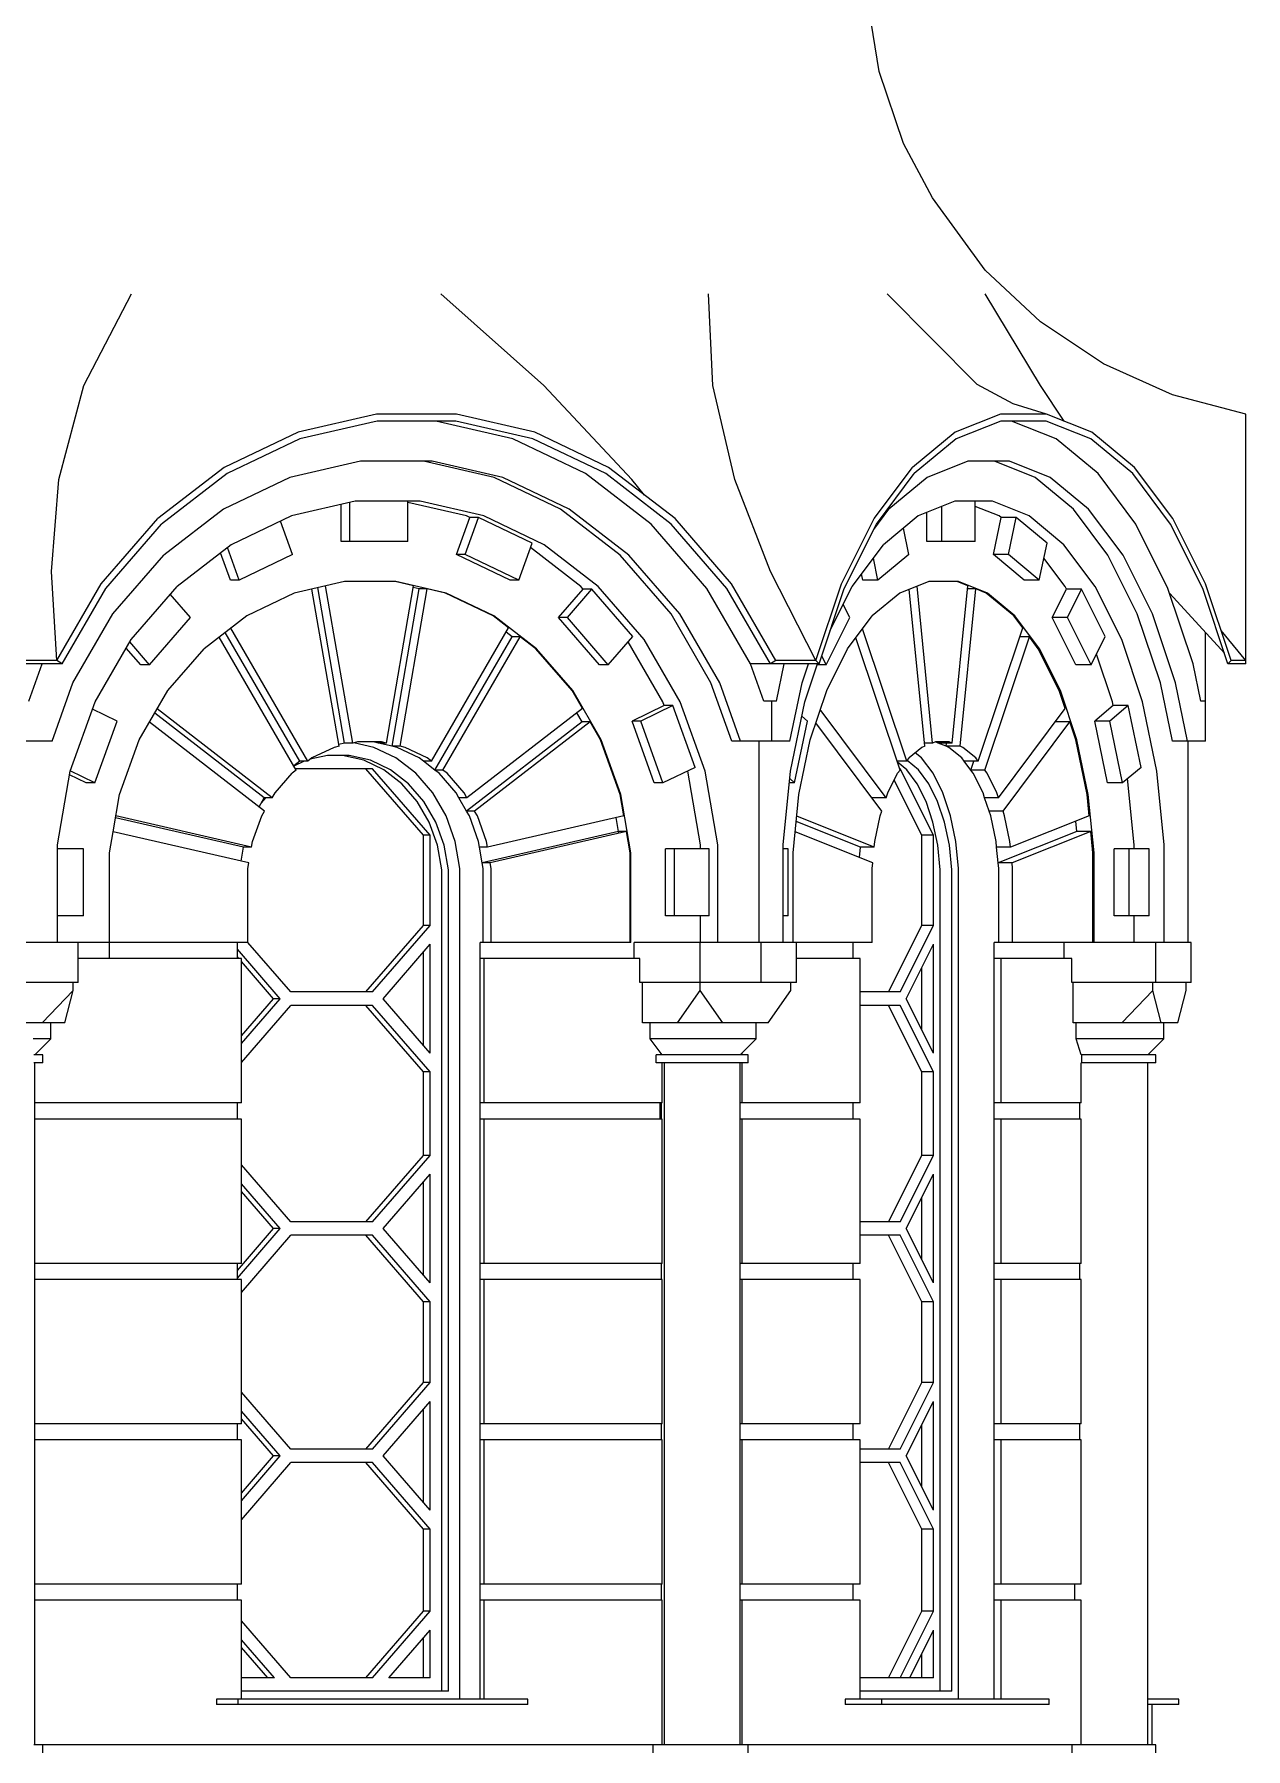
# Model space of a CAD drawing. Header units: millimetres. Extents: x -4890 to 184123, y 36 to 148549.
# Drawn here: x 156381 to 160910, y 132454 to 138866 of the extents above; entities that cross this region are included whole.
import ezdxf

# ---------------------------------------------------------------- set-up
doc = ezdxf.new("R2010")
doc.units = ezdxf.units.MM
doc.layers.add('Wall_Satelit', color=253, linetype='Continuous', lineweight=5)

msp = doc.modelspace()

# ---------------------------------------------------------------- linework, layer by layer
at = {"layer": 'Wall_Satelit'}
for p, q in [((159539.4, 138725.9), (159494.2, 139005.3)), ((159629.9, 138457.7), (159539.4, 138725.9)), ((159738.8, 138253.4), (159629.9, 138457.7)), ((159935.4, 137983.4), (159738.8, 138253.4)), ((160142.1, 137790.2), (159935.4, 137983.4)), ((156566, 137551.6), (156744.2, 137895.5)), ((158285.8, 137551.6), (157900.8, 137895.5)), ((158917.9, 137551.6), (158901.3, 137895.5)), ((159906.1, 137556.3), (159569.1, 137895.5)), ((160142.1, 137551.6), (159935.4, 137895.5)), ((160377.8, 137633.5), (160142.1, 137790.2)), ((160636, 137517.5), (160377.8, 137633.5)), ((156473.1, 137200.5), (156566, 137551.6)), ((158614.4, 137200.5), (158285.8, 137551.6)), ((159000.3, 137200.5), (158917.9, 137551.6)), ((160040.1, 137484), (159906.1, 137556.3)), ((160231, 137419.2), (160142.1, 137551.6)), ((160165.3, 137445.4), (160040, 137484)), ((160909.7, 137445.4), (160636, 137517.5)), ((157660.3, 137445.4), (157367.3, 137378.1)), ((157662.5, 137419), (157373.9, 137352.7)), ((157809.7, 137445.4), (157660.3, 137445.4)), ((157809.7, 137419), (157662.5, 137419)), ((157959.1, 137445.4), (157809.7, 137445.4)), ((157956.8, 137419), (157809.7, 137419)), ((158170.4, 137352.7), (157881.8, 137419)), ((158245.4, 137352.7), (157956.8, 137419)), ((158252.1, 137378.1), (157959.1, 137445.4)), ((159992.8, 137445.4), (159823.6, 137378.1)), ((159994.1, 137419), (159827.4, 137352.7)), ((160079, 137445.4), (159992.8, 137445.4)), ((160079, 137419), (159994.1, 137419)), ((160200.7, 137352.7), (160034.1, 137419)), ((160165.3, 137445.4), (160079, 137445.4)), ((160164, 137419), (160079, 137419)), ((160330.6, 137352.7), (160164, 137419)), ((160334.5, 137378.1), (160165.3, 137445.4)), ((160909.7, 137378.1), (160909.7, 137445.4)), ((157367.3, 137378.1), (157091.2, 137246)), ((157373.9, 137352.7), (157102, 137222.7)), ((158442.3, 137222.7), (158170.4, 137352.7)), ((158517.3, 137222.7), (158245.4, 137352.7)), ((158528.1, 137246), (158252.1, 137378.1)), ((159823.6, 137378.1), (159664.2, 137246)), ((159827.4, 137352.7), (159670.5, 137222.7)), ((160357.7, 137222.7), (160200.7, 137352.7)), ((160487.6, 137222.7), (160330.6, 137352.7)), ((160493.8, 137246), (160334.5, 137378.1)), ((160909.7, 137246), (160909.7, 137378.1)), ((157091.2, 137246), (156842.8, 137054.4)), ((157102, 137222.7), (156857.4, 137033.9)), ((157336.8, 137208.5), (157088.6, 137089.7)), ((157600.3, 137269), (157336.8, 137208.5)), ((157869, 137269), (157600.3, 137269)), ((158100, 137208.5), (157836.5, 137269)), ((158132.5, 137208.5), (157869, 137269)), ((158348.3, 137089.7), (158100, 137208.5)), ((158380.8, 137089.7), (158132.5, 137208.5)), ((158687, 137033.9), (158442.3, 137222.7)), ((158762, 137033.9), (158517.3, 137222.7)), ((158776.5, 137054.4), (158528.1, 137246)), ((159520.8, 137054.4), (159664.2, 137246)), ((159529.2, 137033.9), (159670.5, 137222.7)), ((159719.4, 137208.5), (159576.1, 137089.7)), ((159871.6, 137269), (159719.4, 137208.5)), ((160026.7, 137269), (159871.6, 137269)), ((160122.5, 137208.5), (159970.4, 137269)), ((160178.8, 137208.5), (160026.7, 137269)), ((160265.9, 137089.7), (160122.5, 137208.5)), ((160322.1, 137089.7), (160178.8, 137208.5)), ((160498.9, 137033.9), (160357.7, 137222.7)), ((160628.8, 137033.9), (160487.6, 137222.7)), ((160637.2, 137054.4), (160493.8, 137246)), ((160909.7, 137054.4), (160909.7, 137246)), ((156446.2, 136856.4), (156473.1, 137200.5)), ((158662.7, 137142.2), (158614.4, 137200.5)), ((159133.8, 136856.4), (159000.3, 137200.5)), ((157088.6, 137089.7), (156865.2, 136917.4)), ((157580.6, 137119), (157342.2, 137064.2)), ((157528.9, 136969), (157528.9, 137107.1)), ((157561.4, 136969), (157561.4, 137114.6)), ((157823.7, 137119), (157580.6, 137119)), ((157777.9, 136969), (157777.9, 137119)), ((157997.1, 137064.2), (157777.9, 137114.6)), ((158062.1, 137064.2), (157823.7, 137119)), ((158571.7, 136917.4), (158348.3, 137089.7)), ((158604.2, 136917.4), (158380.8, 137089.7)), ((159519, 137013.4), (159576.1, 137089.7)), ((159822.7, 137119), (159685, 137064.2)), ((159774, 136969), (159774, 137099.7)), ((159963, 137119), (159822.7, 137119)), ((159899, 136969), (159899, 137119)), ((159988.1, 137064.2), (159899, 137099.7)), ((160100.7, 137064.2), (159963, 137119)), ((160394.8, 136917.4), (160265.9, 137089.7)), ((160451.1, 136917.4), (160322.1, 137089.7)), ((156631.6, 136810.4), (156842.8, 137054.4)), ((156649.3, 136793.6), (156857.4, 137033.9)), ((157342.2, 137064.2), (157117.6, 136956.8)), ((157347.1, 136919.8), (157302.2, 137045.1)), ((157959.7, 136919.8), (158009.4, 137058.4)), ((157992.2, 136919.8), (158041.9, 137058.4)), ((158009.4, 137058.4), (157997.1, 137064.2)), ((158041.9, 137058.4), (158009.4, 137058.4)), ((158242, 136962.7), (158041.9, 137058.4)), ((158286.7, 136956.8), (158062.1, 137064.2)), ((158895.1, 136793.6), (158687, 137033.9)), ((158970.1, 136793.6), (158762, 137033.9)), ((158987.8, 136810.4), (158776.5, 137054.4)), ((159398.8, 136810.4), (159520.8, 137054.4)), ((159409.1, 136793.6), (159529.2, 137033.9)), ((159685, 137064.2), (159555.3, 136956.8)), ((159650.3, 136919.8), (159629.9, 137018.6)), ((159717.8, 136969), (159717.8, 137077.3)), ((159966.5, 136919.8), (159995.2, 137058.4)), ((159995.2, 137058.4), (159988.1, 137064.2)), ((160051.5, 137058.4), (159995.2, 137058.4)), ((160022.8, 136919.8), (160051.5, 137058.4)), ((160167, 136962.7), (160051.5, 137058.4)), ((160230.3, 136956.8), (160100.7, 137064.2)), ((160619.1, 136793.6), (160498.9, 137033.9)), ((160749, 136793.6), (160628.8, 137033.9)), ((160759.2, 136810.4), (160637.2, 137054.4)), ((160909.7, 136810.4), (160909.7, 137054.4)), ((157117.6, 136956.8), (156915.5, 136800.9)), ((157561.4, 136969), (157528.9, 136969)), ((157777.9, 136969), (157561.4, 136969)), ((158192.2, 136824.1), (158242, 136962.7)), ((158488.9, 136800.9), (158286.7, 136956.8)), ((159438.6, 136800.9), (159555.3, 136956.8)), ((159774, 136969), (159717.8, 136969)), ((159899, 136969), (159774, 136969)), ((160138.2, 136824.1), (160167, 136962.7)), ((160347, 136800.9), (160230.3, 136956.8)), ((156675.2, 136698), (156865.2, 136917.4)), ((157114.6, 136824.1), (157078, 136926.2)), ((157147.1, 136824.1), (157103.4, 136945.9)), ((157347.1, 136919.8), (157147.1, 136824.1)), ((157992.2, 136919.8), (157959.7, 136919.8)), ((158159.7, 136824.1), (157959.7, 136919.8)), ((158192.2, 136824.1), (157992.2, 136919.8)), ((158423.9, 136800.9), (158235.9, 136945.9)), ((158761.7, 136698), (158571.7, 136917.4)), ((158794.2, 136698), (158604.2, 136917.4)), ((159534.8, 136824.1), (159517.8, 136906.6)), ((159650.3, 136919.8), (159534.8, 136824.1)), ((160022.8, 136919.8), (159966.5, 136919.8)), ((160082, 136824.1), (159966.5, 136919.8)), ((160138.2, 136824.1), (160022.8, 136919.8)), ((160234.4, 136800.9), (160155.3, 136906.6)), ((160504.5, 136698), (160394.8, 136917.4)), ((160560.8, 136698), (160451.1, 136917.4)), ((156465.6, 136523.6), (156446.2, 136856.4)), ((157147.1, 136824.1), (157114.6, 136824.1)), ((158192.2, 136824.1), (158159.7, 136824.1)), ((159303, 136523.6), (159133.8, 136856.4)), ((159478.5, 136824.1), (159473.7, 136847.7)), ((159534.8, 136824.1), (159478.5, 136824.1)), ((160138.2, 136824.1), (160082, 136824.1)), ((156465.6, 136523.6), (156631.6, 136810.4)), ((156485.8, 136511.1), (156649.3, 136793.6)), ((156743.6, 136602.4), (156915.5, 136800.9)), ((156965.4, 136684), (156889.8, 136771.2)), ((157353, 136775.8), (157175.7, 136691)), ((157541.2, 136819), (157353, 136775.8)), ((157520.5, 136203.1), (157419.2, 136791)), ((157541.5, 136214.8), (157441.3, 136796.1)), ((157571.5, 136214.8), (157470.2, 136802.7)), ((157733.1, 136819), (157541.2, 136819)), ((157697.9, 136214.8), (157799.3, 136803.2)), ((157718.9, 136203.1), (157820.2, 136791.6)), ((157799.3, 136803.2), (157730.6, 136819)), ((157921.4, 136775.8), (157733.1, 136819)), ((157748.9, 136203.1), (157850.2, 136791.6)), ((157820.2, 136791.6), (157798.1, 136796.6)), ((157850.2, 136791.6), (157820.2, 136791.6)), ((157918.9, 136775.8), (157850.2, 136791.6)), ((157921.4, 136775.8), (157918.9, 136775.8)), ((158096.2, 136691), (157918.9, 136775.8)), ((158098.7, 136691), (157921.4, 136775.8)), ((158341.4, 136684), (158433.3, 136790)), ((158373.9, 136684), (158465.8, 136790)), ((158433.3, 136790), (158423.9, 136800.9)), ((158465.8, 136790), (158433.3, 136790)), ((158618.9, 136613.2), (158465.8, 136790)), ((158660.8, 136602.4), (158488.9, 136800.9)), ((159058.5, 136511.1), (158895.1, 136793.6)), ((159133.5, 136511.1), (158970.1, 136793.6)), ((159153.8, 136523.6), (158987.8, 136810.4)), ((159303, 136523.6), (159398.8, 136810.4)), ((159314.7, 136511.1), (159409.1, 136793.6)), ((159356.9, 136637.3), (159438.6, 136800.9)), ((159616.2, 136775.8), (159513.8, 136691)), ((159724.9, 136819), (159616.2, 136775.8)), ((159710, 136203.1), (159651.6, 136789.9)), ((159739.4, 136214.8), (159681.1, 136801.6)), ((159835.7, 136819), (159724.9, 136819)), ((159812.4, 136214.8), (159870.9, 136803.2)), ((159870.9, 136803.2), (159831.3, 136819)), ((159944.3, 136775.8), (159835.7, 136819)), ((159841.8, 136203.1), (159900.4, 136791.6)), ((159900.4, 136791.6), (159869.8, 136791.6)), ((159940, 136775.8), (159900.4, 136791.6)), ((159944.3, 136775.8), (159940, 136775.8)), ((160042.4, 136691), (159940, 136775.8)), ((160046.7, 136691), (159944.3, 136775.8)), ((160186.8, 136684), (160239.9, 136790)), ((160239.9, 136790), (160234.4, 136800.9)), ((160296.2, 136790), (160239.9, 136790)), ((160243.1, 136684), (160296.2, 136790)), ((160384.6, 136613.2), (160296.2, 136790)), ((160446.3, 136602.4), (160347, 136800.9)), ((160713.5, 136511.1), (160619.1, 136793.6)), ((160830.1, 136550.8), (160625.6, 136774.1)), ((160843.4, 136511.1), (160749, 136793.6)), ((160855, 136523.6), (160759.2, 136810.4)), ((160909.7, 136523.6), (160909.7, 136810.4)), ((156525.9, 136440.1), (156675.2, 136698)), ((158910.9, 136440.1), (158761.7, 136698)), ((158943.4, 136440.1), (158794.2, 136698)), ((159430, 136684), (159405.1, 136733.7)), ((160590.7, 136440.1), (160504.5, 136698)), ((160647, 136440.1), (160560.8, 136698)), ((156812.4, 136507.2), (156965.4, 136684)), ((157175.7, 136691), (157016.1, 136567.9)), ((157403.7, 136147.2), (157115.8, 136644.7)), ((157865.7, 136147.2), (158154.4, 136646.1)), ((158098.7, 136691), (158096.2, 136691)), ((158154.4, 136646.1), (158096.2, 136691)), ((158258.2, 136567.9), (158098.7, 136691)), ((158373.9, 136684), (158341.4, 136684)), ((158494.5, 136507.2), (158341.4, 136684)), ((158527, 136507.2), (158373.9, 136684)), ((159341.6, 136507.2), (159430, 136684)), ((159421.7, 136567.9), (159513.8, 136691)), ((159642.6, 136147.2), (159477.2, 136642.1)), ((159909.3, 136147.2), (160076, 136646.1)), ((160046.7, 136691), (160042.4, 136691)), ((160076, 136646.1), (160042.4, 136691)), ((160138.8, 136567.9), (160046.7, 136691)), ((160243.1, 136684), (160186.8, 136684)), ((160275.2, 136507.2), (160186.8, 136684)), ((160331.5, 136507.2), (160243.1, 136684)), ((160909.7, 136523.6), (160817.7, 136635.5)), ((156608.5, 136369), (156743.6, 136602.4)), ((156779.9, 136507.2), (156725.1, 136570.4)), ((156812.4, 136507.2), (156738.1, 136592.9)), ((156880.4, 136411.1), (157016.1, 136567.9)), ((157360.5, 136113.9), (157072.6, 136611.4)), ((157373.7, 136147.2), (157095, 136628.7)), ((157878.9, 136113.9), (158167.6, 136612.7)), ((157908.9, 136113.9), (158197.6, 136612.7)), ((158167.6, 136612.7), (158145.1, 136630.1)), ((158197.6, 136612.7), (158167.6, 136612.7)), ((158255.7, 136567.9), (158197.6, 136612.7)), ((158258.2, 136567.9), (158255.7, 136567.9)), ((158391.4, 136411.1), (158255.7, 136567.9)), ((158393.9, 136411.1), (158258.2, 136567.9)), ((158527, 136507.2), (158618.9, 136613.2)), ((158730.8, 136369), (158601.2, 136592.9)), ((158795.8, 136369), (158660.8, 136602.4)), ((159343.3, 136411.1), (159421.7, 136567.9)), ((159617.6, 136113.9), (159452.3, 136608.7)), ((159934.2, 136113.9), (160100.9, 136612.7)), ((160100.9, 136612.7), (160064.8, 136612.7)), ((160134.5, 136567.9), (160100.9, 136612.7)), ((160138.8, 136567.9), (160134.5, 136567.9)), ((160212.8, 136411.1), (160134.5, 136567.9)), ((160217.2, 136411.1), (160138.8, 136567.9)), ((160331.5, 136507.2), (160384.6, 136613.2)), ((160524.2, 136369), (160446.3, 136602.4)), ((160759.7, 136511.1), (160759.7, 136627.7)), ((156485.8, 136511.1), (156238.4, 136511.1)), ((156465.6, 136523.6), (156261.7, 136523.6)), ((156360.9, 136372.1), (156410.8, 136511.1)), ((156485.8, 136511.1), (156465.6, 136523.6)), ((156812.4, 136507.2), (156779.9, 136507.2)), ((158527, 136507.2), (158494.5, 136507.2)), ((159133.5, 136511.1), (159058.5, 136511.1)), ((159108.4, 136372.1), (159058.5, 136511.1)), ((159153.8, 136523.6), (159133.5, 136511.1)), ((159314.7, 136511.1), (159133.5, 136511.1)), ((159303, 136523.6), (159153.8, 136523.6)), ((159156, 136372.1), (159184.8, 136511.1)), ((159251.3, 136440.1), (159275, 136511.1)), ((159261.4, 136369), (159308.9, 136511.1)), ((159314.7, 136511.1), (159303, 136523.6)), ((159341.6, 136507.2), (159307.6, 136507.2)), ((159341.6, 136507.2), (159324.7, 136541)), ((160331.5, 136507.2), (160275.2, 136507.2)), ((160411.7, 136369), (160351.9, 136547.9)), ((160742.3, 136372.1), (160713.5, 136511.1)), ((160759.7, 136372.1), (160759.7, 136511.1)), ((160843.4, 136511.1), (160855, 136523.6)), ((160909.7, 136511.1), (160843.4, 136511.1)), ((160909.7, 136523.6), (160855, 136523.6)), ((160909.7, 136511.1), (160909.7, 136523.6)), ((156447.7, 136222.1), (156525.9, 136440.1)), ((158989.1, 136222.1), (158910.9, 136440.1)), ((159021.6, 136222.1), (158943.4, 136440.1)), ((159206.1, 136222.1), (159251.3, 136440.1)), ((160635.9, 136222.1), (160590.7, 136440.1)), ((160692.1, 136222.1), (160647, 136440.1)), ((156773.8, 136226.9), (156880.4, 136411.1)), ((158393.9, 136411.1), (158391.4, 136411.1)), ((158430.3, 136344), (158391.4, 136411.1)), ((158500.6, 136226.9), (158393.9, 136411.1)), ((159281.8, 136226.9), (159343.3, 136411.1)), ((160217.2, 136411.1), (160212.8, 136411.1)), ((160235.3, 136344), (160212.8, 136411.1)), ((160278.7, 136226.9), (160217.2, 136411.1)), ((156515.5, 136109.7), (156608.5, 136369)), ((156691, 136297.4), (156598.7, 136341.6)), ((157241.1, 136010.6), (156831.5, 136326.6)), ((157271.1, 136010.6), (156840.8, 136342.6)), ((158430.3, 136344), (157998.3, 136010.6)), ((158429.2, 136294.1), (158409.6, 136328)), ((158735.9, 136354.8), (158615.9, 136297.4)), ((158768.4, 136354.8), (158648.4, 136297.4)), ((158735.9, 136354.8), (158730.8, 136369)), ((158768.4, 136354.8), (158735.9, 136354.8)), ((158851.3, 136123.8), (158768.4, 136354.8)), ((158888.8, 136109.7), (158795.8, 136369)), ((159138.6, 136372.1), (159108.4, 136372.1)), ((159138.6, 136222.1), (159138.6, 136372.1)), ((159156, 136372.1), (159138.6, 136372.1)), ((159207.7, 136109.7), (159261.4, 136369)), ((159271.5, 136297.4), (159250.2, 136315)), ((159566, 136010.6), (159319.5, 136340)), ((159985.9, 136010.6), (160235.3, 136344)), ((160414.6, 136354.8), (160345.3, 136297.4)), ((160470.9, 136354.8), (160401.6, 136297.4)), ((160414.6, 136354.8), (160411.7, 136369)), ((160470.9, 136354.8), (160414.6, 136354.8)), ((160518.7, 136123.8), (160470.9, 136354.8)), ((160578, 136109.7), (160524.2, 136369)), ((160759.7, 136372.1), (160742.3, 136372.1)), ((160759.7, 136222.1), (160759.7, 136372.1)), ((156608.1, 136066.5), (156691, 136297.4)), ((157242.2, 135960.7), (156811.9, 136292.7)), ((158429.2, 136294.1), (157997.1, 135960.7)), ((158459.2, 136294.1), (158027.1, 135960.7)), ((158459.2, 136294.1), (158429.2, 136294.1)), ((158498.1, 136226.9), (158459.2, 136294.1)), ((158648.4, 136297.4), (158615.9, 136297.4)), ((158698.7, 136066.5), (158615.9, 136297.4)), ((158731.2, 136066.5), (158648.4, 136297.4)), ((159223.6, 136066.5), (159271.5, 136297.4)), ((159549.3, 135960.7), (159302.9, 136290.1)), ((160002.5, 135960.7), (160252, 136294.1)), ((160200, 136294.1), (160199.4, 136296)), ((160252, 136294.1), (160200, 136294.1)), ((160274.4, 136226.9), (160252, 136294.1)), ((160401.6, 136297.4), (160345.3, 136297.4)), ((160393.1, 136066.5), (160345.3, 136297.4)), ((160449.4, 136066.5), (160401.6, 136297.4)), ((156447.7, 136222.1), (156330.8, 136222.1)), ((156700.3, 136022.1), (156773.8, 136226.9)), ((157502.1, 136198.8), (157419.3, 136159.3)), ((157520.5, 136203.1), (157502.1, 136198.8)), ((157541.5, 136214.8), (157519.3, 136209.7)), ((157571.5, 136214.8), (157541.5, 136214.8)), ((157589.9, 136219), (157571.5, 136214.8)), ((157650.4, 136198.8), (157576.3, 136215.9)), ((157679.5, 136219), (157589.9, 136219)), ((157667.9, 136214.8), (157649.5, 136219)), ((157733.2, 136159.3), (157650.4, 136198.8)), ((157697.9, 136214.8), (157667.9, 136214.8)), ((157718.9, 136203.1), (157667.9, 136214.8)), ((157697.9, 136214.8), (157679.5, 136219)), ((157748.9, 136203.1), (157718.9, 136203.1)), ((157737.3, 136198.8), (157718.9, 136203.1)), ((157737.3, 136198.8), (157718.9, 136203.1)), ((157820, 136159.3), (157737.3, 136198.8)), ((157767.3, 136198.8), (157748.9, 136203.1)), ((157850, 136159.3), (157767.3, 136198.8)), ((158500.6, 136226.9), (158498.1, 136226.9)), ((158571.5, 136022.1), (158498.1, 136226.9)), ((158574, 136022.1), (158500.6, 136226.9)), ((159021.6, 136222.1), (158989.1, 136222.1)), ((159138.6, 136222.1), (159021.6, 136222.1)), ((159091, 135469), (159091, 136222.1)), ((159206.1, 136222.1), (159138.6, 136222.1)), ((159239.4, 136022.1), (159281.8, 136226.9)), ((159699.4, 136198.8), (159651.6, 136159.3)), ((159710, 136203.1), (159699.4, 136198.8)), ((159739.4, 136214.8), (159708.8, 136214.8)), ((159750.1, 136219), (159739.4, 136214.8)), ((159760.5, 136214.8), (159749.9, 136219)), ((159801.8, 136219), (159750.1, 136219)), ((159812.4, 136214.8), (159760.5, 136214.8)), ((159789.9, 136203.1), (159760.5, 136214.8)), ((159789.9, 136203.1), (159791, 136214.8)), ((159841.8, 136203.1), (159789.9, 136203.1)), ((159800.5, 136198.8), (159789.9, 136203.1)), ((159800.5, 136198.8), (159789.9, 136203.1)), ((159848.3, 136159.3), (159800.5, 136198.8)), ((159812.4, 136214.8), (159801.8, 136219)), ((159852.5, 136198.8), (159841.8, 136203.1)), ((159900.3, 136159.3), (159852.5, 136198.8)), ((160278.7, 136226.9), (160274.4, 136226.9)), ((160316.8, 136022.1), (160274.4, 136226.9)), ((160321.1, 136022.1), (160278.7, 136226.9)), ((160692.1, 136222.1), (160635.9, 136222.1)), ((160759.7, 136222.1), (160692.1, 136222.1)), ((160694.7, 135469), (160694.7, 136222.1)), ((157373.7, 136147.2), (157351.2, 136129.9)), ((157390.4, 136147.2), (157351.9, 136128.8)), ((157645.3, 136119), (157357.5, 136119)), ((157403.7, 136147.2), (157373.7, 136147.2)), ((157419.3, 136159.3), (157403.7, 136147.2)), ((157477.3, 136169), (157412.7, 136154.1)), ((157558.3, 136169), (157477.3, 136169)), ((157612.8, 136150.7), (157533.3, 136169)), ((157637.8, 136150.7), (157558.3, 136169)), ((157687.7, 136115), (157612.8, 136150.7)), ((157835.9, 135870.1), (157620.3, 136119)), ((157712.7, 136115), (157637.8, 136150.7)), ((157860.9, 135870.1), (157645.3, 136119)), ((157807.7, 136101.8), (157733.2, 136159.3)), ((157835.7, 136147.2), (157820, 136159.3)), ((157865.7, 136147.2), (157835.7, 136147.2)), ((157878.9, 136113.9), (157835.7, 136147.2)), ((157865.7, 136147.2), (157850, 136159.3)), ((158851.3, 136123.8), (158731.2, 136066.5)), ((159642.6, 136147.2), (159606.5, 136147.2)), ((159642.7, 136115), (159607.5, 136144.1)), ((159618.3, 136119), (159615.9, 136119)), ((159742.7, 135870.1), (159618.3, 136119)), ((159642.6, 136147.2), (159651.6, 136159.3)), ((159686, 136115), (159644.3, 136149.5)), ((159697.9, 136159.3), (159674.7, 136178.4)), ((159740.9, 136101.8), (159697.9, 136159.3)), ((159857.3, 136147.2), (159848.3, 136159.3)), ((159909.3, 136147.2), (159857.3, 136147.2)), ((159882.3, 136113.9), (159857.3, 136147.2)), ((159882.3, 136113.9), (159893.4, 136147.2)), ((159909.3, 136147.2), (159900.3, 136159.3)), ((160518.7, 136123.8), (160449.4, 136066.5)), ((156468.1, 135834.4), (156515.5, 136109.7)), ((156575.6, 136066.5), (156513.2, 136096.3)), ((156608.1, 136066.5), (156515.8, 136110.6)), ((156608.1, 136066.5), (156575.6, 136066.5)), ((157281.5, 136028.7), (157344.8, 136101.8)), ((157360.5, 136113.9), (157344.8, 136101.8)), ((157755.1, 136063), (157687.7, 136115)), ((157780.1, 136063), (157712.7, 136115)), ((157812.4, 135996.8), (157755.1, 136063)), ((157837.4, 135996.8), (157780.1, 136063)), ((157871, 136028.7), (157807.7, 136101.8)), ((157908.9, 136113.9), (157878.9, 136113.9)), ((157894.5, 136101.8), (157878.9, 136113.9)), ((157957.8, 136028.7), (157894.5, 136101.8)), ((157924.5, 136101.8), (157908.9, 136113.9)), ((157987.8, 136028.7), (157924.5, 136101.8)), ((158731.2, 136066.5), (158698.7, 136066.5)), ((158871.3, 135834.4), (158823.8, 136109.7)), ((158936.3, 135834.4), (158888.8, 136109.7)), ((159180.3, 135834.4), (159207.7, 136109.7)), ((159223.6, 136066.5), (159203.4, 136066.5)), ((159223.6, 136066.5), (159205, 136081.9)), ((159572, 136028.7), (159608.6, 136101.8)), ((159699.4, 135870.1), (159596.1, 136076.8)), ((159608.6, 136101.8), (159617.6, 136113.9)), ((159681.6, 136063), (159642.7, 136115)), ((159714.7, 135996.8), (159681.6, 136063)), ((159724.9, 136063), (159686, 136115)), ((159758, 135996.8), (159724.9, 136063)), ((159777.4, 136028.7), (159740.9, 136101.8)), ((159934.2, 136113.9), (159882.3, 136113.9)), ((159891.3, 136101.8), (159882.3, 136113.9)), ((159891.3, 136101.8), (159882.3, 136113.9)), ((159927.9, 136028.7), (159891.3, 136101.8)), ((159943.3, 136101.8), (159934.2, 136113.9)), ((159979.8, 136028.7), (159943.3, 136101.8)), ((160449.4, 136066.5), (160393.1, 136066.5)), ((160492.8, 135834.4), (160468.1, 136081.9)), ((160605.3, 135834.4), (160578, 136109.7)), ((156676.5, 135883.5), (156700.3, 136022.1)), ((157221.5, 135976.7), (157241.1, 136010.6)), ((157230.1, 135991.7), (157246.5, 136010.6)), ((157271.1, 136010.6), (157241.1, 136010.6)), ((157271.1, 136010.6), (157281.5, 136028.7)), ((157857.4, 135919), (157812.4, 135996.8)), ((157882.4, 135919), (157837.4, 135996.8)), ((157920.7, 135942.7), (157871, 136028.7)), ((157968.3, 136010.6), (157957.8, 136028.7)), ((157968.3, 136010.6), (157957.8, 136028.7)), ((157998.3, 136010.6), (157968.3, 136010.6)), ((157997.1, 135960.7), (157968.3, 136010.6)), ((157998.3, 136010.6), (157987.8, 136028.7)), ((158574, 136022.1), (158571.5, 136022.1)), ((158585.2, 135942.9), (158571.5, 136022.1)), ((158611.5, 135804.8), (158574, 136022.1)), ((159217.8, 135804.8), (159239.4, 136022.1)), ((159513.4, 136008.7), (159514, 136010.6)), ((159566, 136010.6), (159514, 136010.6)), ((159566, 136010.6), (159572, 136028.7)), ((159740.7, 135919), (159714.7, 135996.8)), ((159784, 135919), (159758, 135996.8)), ((159806.2, 135942.7), (159777.4, 136028.7)), ((159933.9, 136010.6), (159927.9, 136028.7)), ((159985.9, 136010.6), (159933.9, 136010.6)), ((159950.6, 135960.7), (159933.9, 136010.6)), ((159985.9, 136010.6), (159979.8, 136028.7)), ((160321.1, 136022.1), (160316.8, 136022.1)), ((160324.7, 135942.9), (160316.8, 136022.1)), ((160342.8, 135804.8), (160321.1, 136022.1)), ((157163.8, 135825.9), (156685.4, 135935.7)), ((157193.8, 135825.9), (156686.6, 135942.3)), ((157197.5, 135847.1), (157231.8, 135942.7)), ((157231.8, 135942.7), (157242.2, 135960.7)), ((157955, 135847.1), (157920.7, 135942.7)), ((158027.1, 135960.7), (157997.1, 135960.7)), ((158007.6, 135942.7), (157997.1, 135960.7)), ((158041.9, 135847.1), (158007.6, 135942.7)), ((158037.6, 135942.7), (158027.1, 135960.7)), ((158071.9, 135847.1), (158037.6, 135942.7)), ((158585.2, 135942.9), (158075.5, 135825.9)), ((158565.3, 135884.1), (158556.3, 135936.3)), ((159521.4, 135825.9), (159231.3, 135941.2)), ((159523.5, 135847.1), (159543.3, 135942.7)), ((159543.3, 135942.7), (159549.3, 135960.7)), ((159826, 135847.1), (159806.2, 135942.7)), ((160002.5, 135960.7), (159950.6, 135960.7)), ((159956.6, 135942.7), (159950.6, 135960.7)), ((159976.4, 135847.1), (159956.6, 135942.7)), ((160008.5, 135942.7), (160002.5, 135960.7)), ((160028.3, 135847.1), (160008.5, 135942.7)), ((160324.7, 135942.9), (160030.5, 135825.9)), ((156662.9, 135804.8), (156676.4, 135883.5)), ((157183.7, 135767), (156676.5, 135883.5)), ((157835.9, 135533), (157835.9, 135870.1)), ((157860.9, 135870.1), (157835.9, 135870.1)), ((157888.4, 135832.6), (157857.4, 135919)), ((157860.9, 135533), (157860.9, 135870.1)), ((157913.4, 135832.6), (157882.4, 135919)), ((158565.3, 135884.1), (158055.7, 135767)), ((158595.3, 135884.1), (158085.7, 135767)), ((158595.3, 135884.1), (158565.3, 135884.1)), ((158566.4, 135877.8), (158565.3, 135884.1)), ((158609, 135804.8), (158595.3, 135884.1)), ((159515.5, 135767), (159225.5, 135882.4)), ((159469.4, 135825.9), (159229.3, 135921.4)), ((159699.4, 135533), (159699.4, 135870.1)), ((159742.7, 135870.1), (159699.4, 135870.1)), ((159758.6, 135832.6), (159740.7, 135919)), ((159742.7, 135533), (159742.7, 135870.1)), ((159801.9, 135832.6), (159784, 135919)), ((160278.6, 135884.1), (159984.3, 135767)), ((160330.5, 135884.1), (160036.3, 135767)), ((160278.6, 135884.1), (160274.7, 135923)), ((160330.5, 135884.1), (160278.6, 135884.1)), ((160338.4, 135804.8), (160330.5, 135884.1)), ((156468.1, 135469), (156468.1, 135834.4)), ((156565.5, 135819), (156468.1, 135819)), ((156565.5, 135569), (156565.5, 135819)), ((156662.9, 135469), (156662.9, 135804.8)), ((157154.8, 135773.6), (157163.8, 135825.9)), ((157193.8, 135825.9), (157163.8, 135825.9)), ((157193.8, 135825.9), (157197.5, 135847.1)), ((157904.2, 135740.8), (157888.4, 135832.6)), ((157929.2, 135740.8), (157913.4, 135832.6)), ((157972.5, 135745.7), (157955, 135847.1)), ((158045.5, 135825.9), (158041.9, 135847.1)), ((158075.5, 135825.9), (158045.5, 135825.9)), ((158055.7, 135767), (158045.5, 135825.9)), ((158075.5, 135825.9), (158071.9, 135847.1)), ((158609, 135469), (158609, 135804.8)), ((158611.5, 135804.8), (158609, 135804.8)), ((158611.5, 135469), (158611.5, 135804.8)), ((158741.4, 135569), (158741.4, 135819)), ((158773.9, 135819), (158741.4, 135819)), ((158773.9, 135569), (158773.9, 135819)), ((158903.8, 135819), (158773.9, 135819)), ((158871.3, 135819), (158871.3, 135834.4)), ((158903.8, 135569), (158903.8, 135819)), ((158936.3, 135469), (158936.3, 135834.4)), ((159180.3, 135469), (159180.3, 135834.4)), ((159199, 135819), (159180.3, 135819)), ((159199, 135569), (159199, 135819)), ((159217.8, 135469), (159217.8, 135804.8)), ((159465.6, 135786.9), (159469.4, 135825.9)), ((159521.4, 135825.9), (159469.4, 135825.9)), ((159521.4, 135825.9), (159523.5, 135847.1)), ((159767.7, 135740.8), (159758.6, 135832.6)), ((159811, 135740.8), (159801.9, 135832.6)), ((159836, 135745.7), (159826, 135847.1)), ((159978.5, 135825.9), (159976.4, 135847.1)), ((160030.5, 135825.9), (159978.5, 135825.9)), ((159984.3, 135767), (159978.5, 135825.9)), ((160030.5, 135825.9), (160028.3, 135847.1)), ((160338.4, 135469), (160338.4, 135804.8)), ((160342.8, 135804.8), (160338.4, 135804.8)), ((160342.8, 135469), (160342.8, 135804.8)), ((160417.8, 135569), (160417.8, 135819)), ((160474, 135819), (160417.8, 135819)), ((160474, 135569), (160474, 135819)), ((160549, 135819), (160474, 135819)), ((160492.8, 135819), (160492.8, 135834.4)), ((160549, 135569), (160549, 135819)), ((160605.3, 135469), (160605.3, 135834.4)), ((157180, 135745.7), (157183.7, 135767)), ((157180, 135469), (157180, 135745.7)), ((157904.2, 132669), (157904.2, 135740.8)), ((157929.2, 132669), (157929.2, 135740.8)), ((157972.5, 132639), (157972.5, 135745.7)), ((158085.7, 135767), (158055.7, 135767)), ((158059.3, 135745.7), (158055.7, 135767)), ((158059.3, 135469), (158059.3, 135745.7)), ((158089.3, 135745.7), (158085.7, 135767)), ((158089.3, 135469), (158089.3, 135745.7)), ((159513.4, 135745.7), (159515.5, 135767)), ((159513.4, 135469), (159513.4, 135745.7)), ((159767.7, 132669), (159767.7, 135740.8)), ((159811, 132669), (159811, 135740.8)), ((159836, 132639), (159836, 135745.7)), ((160036.3, 135767), (159984.3, 135767)), ((159986.5, 135745.7), (159984.3, 135767)), ((159986.5, 135469), (159986.5, 135745.7)), ((160038.4, 135745.7), (160036.3, 135767)), ((160038.4, 135469), (160038.4, 135745.7)), ((156565.5, 135569), (156468.1, 135569)), ((158773.9, 135569), (158741.4, 135569)), ((158903.8, 135569), (158773.9, 135569)), ((158871.3, 135469), (158871.3, 135569)), ((159199, 135569), (159180.3, 135569)), ((160474, 135569), (160417.8, 135569)), ((160549, 135569), (160474, 135569)), ((160492.8, 135469), (160492.8, 135569)), ((157620.3, 135284), (157835.9, 135533)), ((157645.3, 135284), (157860.9, 135533)), ((157860.9, 135533), (157835.9, 135533)), ((159575, 135284), (159699.4, 135533)), ((159618.3, 135284), (159742.7, 135533)), ((159742.7, 135533), (159699.4, 135533)), ((156544.8, 135469), (156316.2, 135469)), ((156544.8, 135319), (156544.8, 135469)), ((156662.9, 135469), (156544.8, 135469)), ((156662.9, 135469), (156544.8, 135469)), ((156662.6, 135409), (156662.6, 135469)), ((157180, 135469), (156662.9, 135469)), ((157180, 135469), (156662.9, 135469)), ((157140.4, 135409), (157140.4, 135469)), ((157300.8, 135259), (157140.4, 135444.2)), ((157145.9, 135409), (157140.4, 135415.3)), ((157340.4, 135284), (157180, 135469.2)), ((157684.9, 135259), (157860.9, 135462.3)), ((157835.9, 135084.6), (157835.9, 135433.4)), ((157860.9, 135055.8), (157860.9, 135462.3)), ((158048.3, 132639), (158048.3, 135469)), ((158059.3, 135469), (158048.3, 135469)), ((158089.3, 135469), (158059.3, 135469)), ((158609, 135469), (158089.3, 135469)), ((158611.5, 135469), (158609, 135469)), ((158623.5, 135409), (158623.5, 135469)), ((159098.8, 135469), (158623.5, 135469)), ((158870.2, 135319), (158870.2, 135469)), ((159098.8, 135319), (159098.8, 135469)), ((159230.8, 135469), (159098.8, 135469)), ((159230.8, 135319), (159230.8, 135469)), ((159513.4, 135469), (159230.8, 135469)), ((159513.4, 135469), (159230.8, 135469)), ((159442.4, 135409), (159442.4, 135469)), ((159641.1, 135259), (159742.7, 135462.3)), ((159742.7, 135055.8), (159742.7, 135462.3)), ((159969.9, 132639), (159969.9, 135469)), ((159986.5, 135469), (159969.9, 135469)), ((160038.4, 135469), (159986.5, 135469)), ((160338.4, 135469), (160038.4, 135469)), ((160231.3, 135409), (160231.3, 135469)), ((160342.8, 135469), (160338.4, 135469)), ((160492.8, 135469), (160342.8, 135469)), ((160573.4, 135469), (160492.8, 135469)), ((160573.4, 135319), (160573.4, 135469)), ((160705.4, 135469), (160573.4, 135469)), ((160705.4, 135319), (160705.4, 135469)), ((156672.7, 135409), (156544.8, 135409)), ((157155.6, 135409), (156672.7, 135409)), ((157155.6, 134869), (157155.6, 135409)), ((157275.8, 135259), (157155.6, 135397.8)), ((158063.4, 135409), (158048.3, 135409)), ((158063.4, 134869), (158063.4, 135409)), ((158180.8, 135409), (158063.4, 135409)), ((158622.9, 135409), (158180.8, 135409)), ((158644.7, 135409), (158622.9, 135409)), ((158644.7, 135319), (158644.7, 135409)), ((159390, 135409), (159230.8, 135409)), ((159468.5, 135409), (159390, 135409)), ((159468.5, 134869), (159468.5, 135409)), ((159699.4, 135142.4), (159699.4, 135375.7)), ((159996.1, 135409), (159969.9, 135409)), ((159996.1, 134869), (159996.1, 135409)), ((160196.1, 135409), (159996.1, 135409)), ((160260.3, 135409), (160196.1, 135409)), ((160260.3, 135319), (160260.3, 135409)), ((156544.8, 135319), (156316.2, 135319)), ((156410.6, 135169), (156526.5, 135289)), ((156495.4, 135169), (156526.5, 135289)), ((156526.5, 135289), (156526.5, 135319)), ((158870.2, 135319), (158644.7, 135319)), ((158655.3, 135169), (158655.3, 135319)), ((158785.4, 135169), (158870.2, 135289)), ((158870.2, 135289), (158870.2, 135319)), ((159098.8, 135319), (158870.2, 135319)), ((158955.1, 135169), (158870.2, 135289)), ((159230.8, 135319), (159098.8, 135319)), ((159124.8, 135169), (159209.6, 135289)), ((159209.6, 135289), (159209.6, 135319)), ((160573.4, 135319), (160260.3, 135319)), ((160264.7, 135169), (160264.7, 135319)), ((160446.9, 135169), (160562.8, 135289)), ((160562.8, 135289), (160562.8, 135319)), ((160593.8, 135169), (160562.8, 135289)), ((160705.4, 135319), (160573.4, 135319)), ((160655.9, 135169), (160687, 135289)), ((160687, 135289), (160687, 135319)), ((157155.6, 135120.2), (157275.8, 135259)), ((157155.6, 135091.3), (157300.8, 135259)), ((157155.6, 135020.6), (157340.4, 135234)), ((157300.8, 135259), (157275.8, 135259)), ((157645.3, 135284), (157340.4, 135284)), ((157645.3, 135234), (157340.4, 135234)), ((157835.9, 134985.1), (157620.3, 135234)), ((157860.9, 134985.1), (157645.3, 135234)), ((157860.9, 135055.8), (157684.9, 135259)), ((159618.3, 135284), (159468.5, 135284)), ((159618.3, 135234), (159468.5, 135234)), ((159699.4, 134985.1), (159575, 135234)), ((159742.7, 134985.1), (159618.3, 135234)), ((159742.7, 135055.8), (159641.1, 135259)), ((156410.6, 135169), (156178.7, 135169)), ((156495.4, 135169), (156410.6, 135169)), ((156443.4, 135109), (156443.4, 135169)), ((158785.4, 135169), (158655.3, 135169)), ((158683, 135109), (158683, 135169)), ((158955.1, 135169), (158785.4, 135169)), ((159124.8, 135169), (158955.1, 135169)), ((159080.2, 135109), (159080.2, 135169)), ((160446.9, 135169), (160264.7, 135169)), ((160276.5, 135109), (160276.5, 135169)), ((160593.8, 135169), (160446.9, 135169)), ((160655.9, 135169), (160593.8, 135169)), ((160604, 135109), (160604, 135169)), ((156404.1, 135109), (156376.8, 135109)), ((156443.4, 135109), (156383.2, 135049)), ((156424.7, 135109), (156404.1, 135109)), ((156438, 135109), (156424.7, 135109)), ((156443.4, 135109), (156438, 135109)), ((158684.1, 135109), (158683, 135109)), ((158728.9, 135049), (158683, 135109)), ((158707.1, 135109), (158684.1, 135109)), ((158736.3, 135109), (158707.1, 135109)), ((158770.7, 135109), (158736.3, 135109)), ((158809, 135109), (158770.7, 135109)), ((158849.5, 135109), (158809, 135109)), ((158890.9, 135109), (158849.5, 135109)), ((158931.5, 135109), (158890.9, 135109)), ((158969.7, 135109), (158931.5, 135109)), ((159004.1, 135109), (158969.7, 135109)), ((159033.3, 135109), (159004.1, 135109)), ((159020.2, 135049), (159080.2, 135109)), ((159056.3, 135109), (159033.3, 135109)), ((159072.1, 135109), (159056.3, 135109)), ((159080.2, 135109), (159072.1, 135109)), ((160281.6, 135109), (160276.5, 135109)), ((160295.1, 135049), (160276.5, 135109)), ((160318.7, 135109), (160281.6, 135109)), ((160358.7, 135109), (160318.7, 135109)), ((160400, 135109), (160358.7, 135109)), ((160441, 135109), (160400, 135109)), ((160480.2, 135109), (160441, 135109)), ((160516, 135109), (160480.2, 135109)), ((160547.1, 135109), (160516, 135109)), ((160604, 135109), (160543.7, 135049)), ((160572.3, 135109), (160547.1, 135109)), ((160590.6, 135109), (160572.3, 135109)), ((160601.3, 135109), (160590.6, 135109)), ((160604, 135109), (160601.3, 135109)), ((156397.3, 135049), (156379.6, 135049)), ((156408.7, 135049), (156397.3, 135049)), ((156413.3, 135049), (156408.7, 135049)), ((156413.3, 135019), (156413.3, 135049)), ((158706, 135019), (158706, 135049)), ((158710.7, 135049), (158706, 135049)), ((158730.4, 135049), (158710.7, 135049)), ((158755.5, 135049), (158730.4, 135049)), ((158784.9, 135049), (158755.5, 135049)), ((158817.7, 135049), (158784.9, 135049)), ((158852.5, 135049), (158817.7, 135049)), ((158887.9, 135049), (158852.5, 135049)), ((158922.7, 135049), (158887.9, 135049)), ((158955.5, 135049), (158922.7, 135049)), ((158984.9, 135049), (158955.5, 135049)), ((159010, 135049), (158984.9, 135049)), ((159029.7, 135049), (159010, 135049)), ((159027.2, 135049), (159027.2, 135056)), ((159043.3, 135049), (159029.7, 135049)), ((159050.2, 135049), (159043.3, 135049)), ((159050.2, 135019), (159050.2, 135049)), ((160297.6, 135019), (160297.6, 135049)), ((160329.4, 135049), (160297.6, 135049)), ((160363.6, 135049), (160329.4, 135049)), ((160399, 135049), (160363.6, 135049)), ((160434.1, 135049), (160399, 135049)), ((160467.7, 135049), (160434.1, 135049)), ((160498.4, 135049), (160467.7, 135049)), ((160525.1, 135049), (160498.4, 135049)), ((160546.7, 135049), (160525.1, 135049)), ((160562.3, 135049), (160546.7, 135049)), ((160571.5, 135049), (160562.3, 135049)), ((160573.8, 135049), (160571.5, 135049)), ((160573.8, 135019), (160573.8, 135049)), ((156397.3, 135019), (156379.6, 135019)), ((156383.2, 132469), (156383.2, 135019)), ((156408.7, 135019), (156397.3, 135019)), ((156413.3, 135019), (156408.7, 135019)), ((157835.9, 134673), (157835.9, 134985.1)), ((157860.9, 134985.1), (157835.9, 134985.1)), ((157860.9, 134673), (157860.9, 134985.1)), ((158710.7, 135019), (158706, 135019)), ((158730.4, 135019), (158710.7, 135019)), ((158728.9, 134869), (158728.9, 135019)), ((158755.5, 135019), (158730.4, 135019)), ((158737.3, 132469), (158737.3, 135019)), ((158784.9, 135019), (158755.5, 135019)), ((158817.7, 135019), (158784.9, 135019)), ((158852.5, 135019), (158817.7, 135019)), ((158887.9, 135019), (158852.5, 135019)), ((158922.7, 135019), (158887.9, 135019)), ((158955.5, 135019), (158922.7, 135019)), ((158984.9, 135019), (158955.5, 135019)), ((159010, 135019), (158984.9, 135019)), ((159029.7, 135019), (159010, 135019)), ((159020.2, 132469), (159020.2, 135019)), ((159027.2, 134869), (159027.2, 135019)), ((159043.3, 135019), (159029.7, 135019)), ((159050.2, 135019), (159043.3, 135019)), ((159699.4, 134673), (159699.4, 134985.1)), ((159742.7, 134985.1), (159699.4, 134985.1)), ((159742.7, 134673), (159742.7, 134985.1)), ((160295.1, 134869), (160295.1, 135019)), ((160297.6, 135019), (160295.1, 135019)), ((160329.4, 135019), (160297.6, 135019)), ((160363.6, 135019), (160329.4, 135019)), ((160399, 135019), (160363.6, 135019)), ((160434.1, 135019), (160399, 135019)), ((160467.7, 135019), (160434.1, 135019)), ((160498.4, 135019), (160467.7, 135019)), ((160525.1, 135019), (160498.4, 135019)), ((160546.7, 135019), (160525.1, 135019)), ((160543.7, 132469), (160543.7, 135019)), ((160562.3, 135019), (160546.7, 135019)), ((160571.5, 135019), (160562.3, 135019)), ((160573.8, 135019), (160571.5, 135019)), ((156672.7, 134869), (156383.2, 134869)), ((157155.6, 134869), (156672.7, 134869)), ((157140.4, 134809), (157140.4, 134869)), ((158063.4, 134869), (158048.3, 134869)), ((158180.8, 134869), (158063.4, 134869)), ((158622.9, 134869), (158180.8, 134869)), ((158728.9, 134869), (158622.9, 134869)), ((158720.6, 134809), (158720.6, 134869)), ((158726, 134809), (158726, 134869)), ((159027.2, 134869), (159020.2, 134869)), ((159390, 134869), (159027.2, 134869)), ((159468.5, 134869), (159390, 134869)), ((159442.4, 134809), (159442.4, 134869)), ((159996.1, 134869), (159969.9, 134869)), ((160196.1, 134869), (159996.1, 134869)), ((160295.1, 134869), (160196.1, 134869)), ((160290, 134809), (160290, 134869)), ((156672.7, 134809), (156383.2, 134809)), ((157155.6, 134809), (156672.7, 134809)), ((157155.6, 134269), (157155.6, 134809)), ((158063.4, 134809), (158048.3, 134809)), ((158063.4, 134269), (158063.4, 134809)), ((158180.8, 134809), (158063.4, 134809)), ((158622.9, 134809), (158180.8, 134809)), ((158728.9, 134809), (158622.9, 134809)), ((158728.9, 134269), (158728.9, 134809)), ((159027.2, 134809), (159020.2, 134809)), ((159027.2, 134269), (159027.2, 134809)), ((159390, 134809), (159027.2, 134809)), ((159468.5, 134809), (159390, 134809)), ((159468.5, 134269), (159468.5, 134809)), ((159996.1, 134809), (159969.9, 134809)), ((159996.1, 134269), (159996.1, 134809)), ((160196.1, 134809), (159996.1, 134809)), ((160295.1, 134809), (160196.1, 134809)), ((160295.1, 134269), (160295.1, 134809)), ((157620.3, 134424), (157835.9, 134673)), ((157645.3, 134424), (157860.9, 134673)), ((157860.9, 134673), (157835.9, 134673)), ((159575, 134424), (159699.4, 134673)), ((159618.3, 134424), (159742.7, 134673)), ((159742.7, 134673), (159699.4, 134673)), ((157340.4, 134424), (157155.6, 134637.4)), ((157684.9, 134399), (157860.9, 134602.3)), ((157860.9, 134195.8), (157860.9, 134602.3)), ((159641.1, 134399), (159742.7, 134602.3)), ((159742.7, 134195.8), (159742.7, 134602.3)), ((157300.8, 134399), (157155.6, 134566.7)), ((157275.8, 134399), (157155.6, 134537.8)), ((157835.9, 134224.6), (157835.9, 134573.4)), ((159699.4, 134282.4), (159699.4, 134515.7)), ((157140.4, 134242.7), (157275.8, 134399)), ((157140.4, 134213.9), (157300.8, 134399)), ((157300.8, 134399), (157275.8, 134399)), ((157645.3, 134424), (157340.4, 134424)), ((157860.9, 134195.8), (157684.9, 134399)), ((159618.3, 134424), (159468.5, 134424)), ((159742.7, 134195.8), (159641.1, 134399)), ((157155.6, 134160.6), (157340.4, 134374)), ((157645.3, 134374), (157340.4, 134374)), ((157835.9, 134125.1), (157620.3, 134374)), ((157860.9, 134125.1), (157645.3, 134374)), ((159618.3, 134374), (159468.5, 134374)), ((159699.4, 134125.1), (159575, 134374)), ((159742.7, 134125.1), (159618.3, 134374)), ((156672.7, 134269), (156383.2, 134269)), ((157155.6, 134269), (156672.7, 134269)), ((157140.4, 134209), (157140.4, 134269)), ((158063.4, 134269), (158048.3, 134269)), ((158180.8, 134269), (158063.4, 134269)), ((158622.9, 134269), (158180.8, 134269)), ((158728.9, 134269), (158622.9, 134269)), ((158726, 134209), (158726, 134269)), ((159027.2, 134269), (159020.2, 134269)), ((159390, 134269), (159027.2, 134269)), ((159468.5, 134269), (159390, 134269)), ((159442.4, 134209), (159442.4, 134269)), ((159996.1, 134269), (159969.9, 134269)), ((160196.1, 134269), (159996.1, 134269)), ((160295.1, 134269), (160196.1, 134269)), ((160290, 134209), (160290, 134269)), ((156672.7, 134209), (156383.2, 134209)), ((157155.6, 134209), (156672.7, 134209)), ((157155.6, 133669), (157155.6, 134209)), ((158063.4, 134209), (158048.3, 134209)), ((158063.4, 133669), (158063.4, 134209)), ((158180.8, 134209), (158063.4, 134209)), ((158622.9, 134209), (158180.8, 134209)), ((158728.9, 134209), (158622.9, 134209)), ((158728.9, 133669), (158728.9, 134209)), ((159027.2, 134209), (159020.2, 134209)), ((159027.2, 133669), (159027.2, 134209)), ((159390, 134209), (159027.2, 134209)), ((159468.5, 134209), (159390, 134209)), ((159468.5, 133669), (159468.5, 134209)), ((159996.1, 134209), (159969.9, 134209)), ((159996.1, 133669), (159996.1, 134209)), ((160196.1, 134209), (159996.1, 134209)), ((160295.1, 134209), (160196.1, 134209)), ((160295.1, 133669), (160295.1, 134209)), ((157835.9, 133823), (157835.9, 134125.1)), ((157860.9, 134125.1), (157835.9, 134125.1)), ((157860.9, 133823), (157860.9, 134125.1)), ((159699.4, 133823), (159699.4, 134125.1)), ((159742.7, 134125.1), (159699.4, 134125.1)), ((159742.7, 133823), (159742.7, 134125.1)), ((157620.3, 133574), (157835.9, 133823)), ((157645.3, 133574), (157860.9, 133823)), ((157860.9, 133823), (157835.9, 133823)), ((159575, 133574), (159699.4, 133823)), ((159618.3, 133574), (159742.7, 133823)), ((159742.7, 133823), (159699.4, 133823)), ((157340.4, 133574), (157155.6, 133787.4)), ((157684.9, 133549), (157860.9, 133752.3)), ((157860.9, 133345.8), (157860.9, 133752.3)), ((159641.1, 133549), (159742.7, 133752.3)), ((159742.7, 133345.8), (159742.7, 133752.3)), ((157300.8, 133549), (157155.6, 133716.7)), ((157275.8, 133549), (157155.6, 133687.8)), ((157835.9, 133374.6), (157835.9, 133723.4)), ((156672.7, 133669), (156383.2, 133669)), ((157155.6, 133669), (156672.7, 133669)), ((157140.4, 133609), (157140.4, 133669)), ((158063.4, 133669), (158048.3, 133669)), ((158180.8, 133669), (158063.4, 133669)), ((158622.9, 133669), (158180.8, 133669)), ((158728.9, 133669), (158622.9, 133669)), ((158726, 133609), (158726, 133669)), ((159027.2, 133669), (159020.2, 133669)), ((159390, 133669), (159027.2, 133669)), ((159468.5, 133669), (159390, 133669)), ((159442.4, 133609), (159442.4, 133669)), ((159699.4, 133432.4), (159699.4, 133665.7)), ((159996.1, 133669), (159969.9, 133669)), ((160196.1, 133669), (159996.1, 133669)), ((160295.1, 133669), (160196.1, 133669)), ((160290, 133609), (160290, 133669)), ((156672.7, 133609), (156383.2, 133609)), ((157155.6, 133609), (156672.7, 133609)), ((157155.6, 133069), (157155.6, 133609)), ((157645.3, 133574), (157340.4, 133574)), ((158063.4, 133609), (158048.3, 133609)), ((158063.4, 133069), (158063.4, 133609)), ((158180.8, 133609), (158063.4, 133609)), ((158622.9, 133609), (158180.8, 133609)), ((158728.9, 133609), (158622.9, 133609)), ((158728.9, 133069), (158728.9, 133609)), ((159027.2, 133609), (159020.2, 133609)), ((159027.2, 133069), (159027.2, 133609)), ((159390, 133609), (159027.2, 133609)), ((159468.5, 133609), (159390, 133609)), ((159468.5, 133069), (159468.5, 133609)), ((159618.3, 133574), (159468.5, 133574)), ((159996.1, 133609), (159969.9, 133609)), ((159996.1, 133069), (159996.1, 133609)), ((160196.1, 133609), (159996.1, 133609)), ((160295.1, 133609), (160196.1, 133609)), ((160295.1, 133069), (160295.1, 133609)), ((157155.6, 133381.3), (157300.8, 133549)), ((157155.6, 133410.2), (157275.8, 133549)), ((157155.6, 133310.6), (157340.4, 133524)), ((157300.8, 133549), (157275.8, 133549)), ((157645.3, 133524), (157340.4, 133524)), ((157835.9, 133275.1), (157620.3, 133524)), ((157860.9, 133275.1), (157645.3, 133524)), ((157860.9, 133345.8), (157684.9, 133549)), ((159618.3, 133524), (159468.5, 133524)), ((159699.4, 133275.1), (159575, 133524)), ((159742.7, 133275.1), (159618.3, 133524)), ((159742.7, 133345.8), (159641.1, 133549)), ((157835.9, 132968), (157835.9, 133275.1)), ((157860.9, 133275.1), (157835.9, 133275.1)), ((157860.9, 132968), (157860.9, 133275.1)), ((159699.4, 132968), (159699.4, 133275.1)), ((159742.7, 133275.1), (159699.4, 133275.1)), ((159742.7, 132968), (159742.7, 133275.1)), ((156672.7, 133069), (156383.2, 133069)), ((157155.6, 133069), (156672.7, 133069)), ((157140.4, 133009), (157140.4, 133069)), ((158063.4, 133069), (158048.3, 133069)), ((158180.8, 133069), (158063.4, 133069)), ((158622.9, 133069), (158180.8, 133069)), ((158728.9, 133069), (158622.9, 133069)), ((158726, 133009), (158726, 133069)), ((159027.2, 133069), (159020.2, 133069)), ((159390, 133069), (159027.2, 133069)), ((159468.5, 133069), (159390, 133069)), ((159442.4, 133009), (159442.4, 133069)), ((159996.1, 133069), (159969.9, 133069)), ((160196.1, 133069), (159996.1, 133069)), ((160295.1, 133069), (160196.1, 133069)), ((160271.3, 133009), (160271.3, 133069)), ((156672.7, 133009), (156383.2, 133009)), ((157155.6, 133009), (156672.7, 133009)), ((157155.6, 132639), (157155.6, 133009)), ((158048.3, 132639), (158048.3, 133009)), ((158063.4, 133009), (158048.3, 133009)), ((158063.4, 132639), (158063.4, 133009)), ((158180.8, 133009), (158063.4, 133009)), ((158622.9, 133009), (158180.8, 133009)), ((158728.9, 133009), (158622.9, 133009)), ((158728.9, 132469), (158728.9, 133009)), ((159027.2, 133009), (159020.2, 133009)), ((159027.2, 132469), (159027.2, 133009)), ((159390, 133009), (159027.2, 133009)), ((159468.5, 133009), (159390, 133009)), ((159468.5, 132639), (159468.5, 133009)), ((159969.9, 132639), (159969.9, 133009)), ((159996.1, 133009), (159969.9, 133009)), ((159996.1, 132639), (159996.1, 133009)), ((160196.1, 133009), (159996.1, 133009)), ((160295.1, 133009), (160196.1, 133009)), ((160295.1, 132469), (160295.1, 133009)), ((157340.4, 132719), (157155.6, 132932.4)), ((157620.3, 132719), (157835.9, 132968)), ((157645.3, 132719), (157860.9, 132968)), ((157860.9, 132968), (157835.9, 132968)), ((159575, 132719), (159699.4, 132968)), ((159618.3, 132719), (159742.7, 132968)), ((159742.7, 132968), (159699.4, 132968)), ((157279.1, 132719), (157155.6, 132861.7)), ((157706.5, 132719), (157860.9, 132897.3)), ((157835.9, 132719), (157835.9, 132868.4)), ((157860.9, 132719), (157860.9, 132897.3)), ((159653.6, 132719), (159742.7, 132897.3)), ((159742.7, 132719), (159742.7, 132897.3)), ((157254.1, 132719), (157155.6, 132832.8)), ((159699.4, 132719), (159699.4, 132810.7)), ((157279.1, 132719), (157155.6, 132719)), ((157929.2, 132669), (157155.6, 132669)), ((157645.3, 132719), (157340.4, 132719)), ((157860.9, 132719), (157706.5, 132719)), ((159618.3, 132719), (159468.5, 132719)), ((159811, 132669), (159468.5, 132669)), ((159653.6, 132719), (159618.3, 132719)), ((159653.6, 132719), (159618.3, 132719)), ((159742.7, 132719), (159653.6, 132719)), ((157143.4, 132639), (157062.4, 132639)), ((157062.4, 132639), (157062.4, 132619)), ((157143.4, 132619), (157062.4, 132619)), ((157143.4, 132619), (157143.4, 132639)), ((158225.9, 132639), (157143.4, 132639)), ((158225.9, 132619), (157143.4, 132619)), ((158225.9, 132619), (158225.9, 132639)), ((159550, 132639), (159412.8, 132639)), ((159412.8, 132639), (159412.8, 132619)), ((159550, 132619), (159412.8, 132619)), ((159550, 132619), (159550, 132639)), ((160175, 132639), (159550, 132639)), ((160175, 132619), (159550, 132619)), ((160175, 132619), (160175, 132639)), ((160659.7, 132639), (160543.7, 132639)), ((160659.7, 132619), (160543.7, 132619)), ((160559.7, 132469), (160559.7, 132619)), ((160659.7, 132619), (160659.7, 132639)), ((156397.3, 132469), (156379.6, 132469)), ((156408.7, 132469), (156397.3, 132469)), ((156413.3, 132469), (156408.7, 132469)), ((156413.3, 132439), (156413.3, 132469)), ((156672.7, 132469), (156413.3, 132469)), ((156672.7, 132469), (156413.3, 132469)), ((157155.6, 132469), (156672.7, 132469)), ((157180, 132469), (157155.6, 132469)), ((158089.3, 132469), (157180, 132469)), ((158180.8, 132469), (158089.3, 132469)), ((158622.9, 132469), (158180.8, 132469)), ((158695.1, 132469), (158622.9, 132469)), ((158695.1, 132439), (158695.1, 132469)), ((158706, 132469), (158695.1, 132469)), ((158710.7, 132469), (158706, 132469)), ((158730.4, 132469), (158710.7, 132469)), ((158755.5, 132469), (158730.4, 132469)), ((158784.9, 132469), (158755.5, 132469)), ((158817.7, 132469), (158784.9, 132469)), ((158852.5, 132469), (158817.7, 132469)), ((158887.9, 132469), (158852.5, 132469)), ((158922.7, 132469), (158887.9, 132469)), ((158955.5, 132469), (158922.7, 132469)), ((158984.9, 132469), (158955.5, 132469)), ((159010, 132469), (158984.9, 132469)), ((159029.7, 132469), (159010, 132469)), ((159043.3, 132469), (159029.7, 132469)), ((159050.2, 132469), (159043.3, 132469)), ((159050.2, 132439), (159050.2, 132469)), ((159390, 132469), (159050.2, 132469)), ((159390, 132469), (159050.2, 132469)), ((159468.5, 132469), (159390, 132469)), ((159513.4, 132469), (159468.5, 132469)), ((160038.4, 132469), (159513.4, 132469)), ((160196.1, 132469), (160038.4, 132469)), ((160196.1, 132469), (160038.4, 132469)), ((160285.8, 132469), (160196.1, 132469)), ((160261.1, 132439), (160261.1, 132469)), ((160297.6, 132469), (160285.8, 132469)), ((160329.4, 132469), (160297.6, 132469)), ((160363.6, 132469), (160329.4, 132469)), ((160399, 132469), (160363.6, 132469)), ((160434.1, 132469), (160399, 132469)), ((160467.7, 132469), (160434.1, 132469)), ((160498.4, 132469), (160467.7, 132469)), ((160525.1, 132469), (160498.4, 132469)), ((160546.7, 132469), (160525.1, 132469)), ((160562.3, 132469), (160546.7, 132469)), ((160571.5, 132469), (160562.3, 132469)), ((160573.8, 132469), (160571.5, 132469)), ((160573.8, 132439), (160573.8, 132469))]:
    msp.add_line(p, q, dxfattribs=at)

doc.saveas('drawing.dxf')
